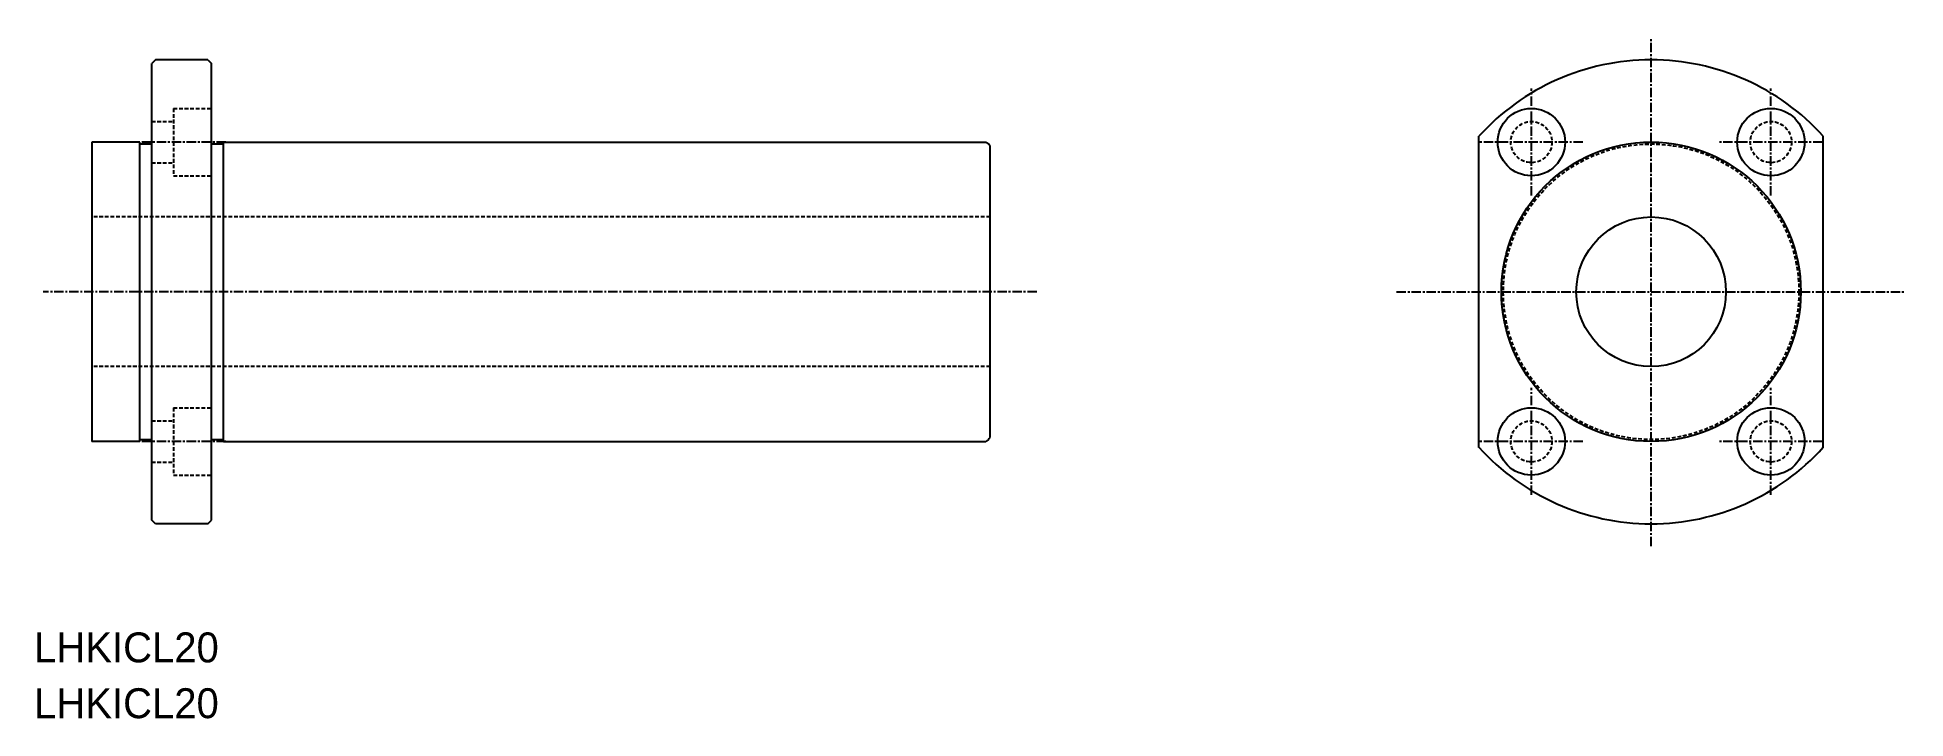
# Model space of a CAD drawing. Extents: x 242 to 492, y 146 to 237.
import ezdxf

# ---------------------------------------------------------------- set-up
doc = ezdxf.new("R2010")
doc.units = 0
doc.linetypes.add('CENTER', pattern=[2, 1.25, -0.25, 0.25, -0.25])
doc.linetypes.add('DASHED', pattern=[0.75, 0.5, -0.25])
doc.layers.get('0').update_dxf_attribs({"linetype": 'CONTINUOUS'})
doc.layers.add('CENTER', color=1, linetype='CENTER')

msp = doc.modelspace()

# ---------------------------------------------------------------- linework, layer by layer
at = {"color": 7, "linetype": 'CONTINUOUS'}
for p, q in [((257.82, 234.18), (257.32, 233.68)), ((257.32, 172.68), (257.32, 233.68)), ((264.82, 234.18), (257.82, 234.18)), ((264.82, 234.18), (265.32, 233.68)), ((265.32, 172.68), (265.32, 233.68)), ((255.72, 223.18), (249.32, 223.18)), ((249.32, 223.18), (249.32, 183.18)), ((255.72, 183.18), (255.72, 223.18)), ((255.72, 222.93), (257.32, 222.93)), ((265.32, 222.93), (266.92, 222.93)), ((266.92, 183.18), (266.92, 223.18)), ((266.92, 223.18), (368.77, 223.18)), ((369.32, 183.72), (369.32, 222.64)), ((434.63, 182.39), (434.63, 223.96)), ((480.63, 182.39), (480.63, 223.96)), ((255.72, 183.18), (249.32, 183.18)), ((255.72, 183.43), (257.32, 183.43)), ((265.32, 183.43), (266.92, 183.43)), ((266.92, 183.18), (368.77, 183.18)), ((257.82, 172.18), (257.32, 172.68)), ((264.82, 172.18), (265.32, 172.68)), ((264.82, 172.18), (257.82, 172.18))]:
    msp.add_line(p, q, dxfattribs=at)
at = {"color": 3, "linetype": 'DASHED'}
for p, q in [((260.22, 227.68), (260.22, 218.68)), ((260.22, 227.68), (265.32, 227.68)), ((257.32, 225.93), (260.22, 225.93)), ((257.32, 220.43), (260.22, 220.43)), ((260.22, 218.68), (265.32, 218.68)), ((369.32, 213.18), (249.32, 213.18)), ((369.32, 193.18), (249.32, 193.18)), ((260.22, 187.68), (260.22, 178.68)), ((260.22, 187.68), (265.32, 187.68)), ((257.32, 185.93), (260.22, 185.93)), ((257.32, 180.43), (260.22, 180.43)), ((260.22, 178.68), (265.32, 178.68))]:
    msp.add_line(p, q, dxfattribs=at)
at = {"color": 7, "linetype": 'CONTINUOUS'}
for centre, radius in [((441.63, 223.18), 4.5), ((473.63, 223.18), 4.5), ((457.63, 203.18), 20), ((457.63, 203.18), 10), ((441.63, 183.18), 4.5), ((473.63, 183.18), 4.5)]:
    msp.add_circle(centre, radius, dxfattribs=at)
at = {"color": 3, "linetype": 'DASHED'}
for centre, radius in [((441.63, 223.18), 2.75), ((473.63, 223.18), 2.75), ((457.63, 203.18), 19.75), ((441.63, 183.18), 2.75), ((473.63, 183.18), 2.75)]:
    msp.add_circle(centre, radius, dxfattribs=at)
at = {"color": 7, "linetype": 'CONTINUOUS'}
for centre, radius, start, end in [((457.63, 203.18), 31, 42.1034, 137.8966), ((368.17, 222.03), 1.3, 27.7958, 62.2042), ((368.17, 184.33), 1.3, 297.7958, 332.2042), ((457.63, 203.18), 31, 222.1034, 317.8966)]:
    msp.add_arc(centre, radius, start, end, dxfattribs=at)
at = {"layer": 'CENTER', "color": 1, "linetype": 'CENTER'}
for p, q in [((457.63, 169.18), (457.63, 237.18)), ((441.63, 216.03), (441.63, 230.33)), ((473.63, 216.03), (473.63, 230.33)), ((267.24, 223.18), (254.97, 223.18)), ((448.51, 223.18), (434.75, 223.18)), ((480.51, 223.18), (466.75, 223.18)), ((375.55, 203.18), (242.82, 203.18)), ((423.63, 203.18), (491.63, 203.18)), ((441.63, 176.03), (441.63, 190.33)), ((473.63, 176.03), (473.63, 190.33)), ((267.24, 183.18), (254.97, 183.18)), ((448.51, 183.18), (434.75, 183.18)), ((480.51, 183.18), (466.75, 183.18))]:
    msp.add_line(p, q, dxfattribs=at)

# ---------------------------------------------------------------- texts
at = {"color": 7, "linetype": 'CONTINUOUS'}
for p in [(241.61, 153.66), (241.61, 146.2)]:
    msp.add_text('LHKICL20', height=4, dxfattribs=at).set_placement(p)

doc.saveas('drawing.dxf')
